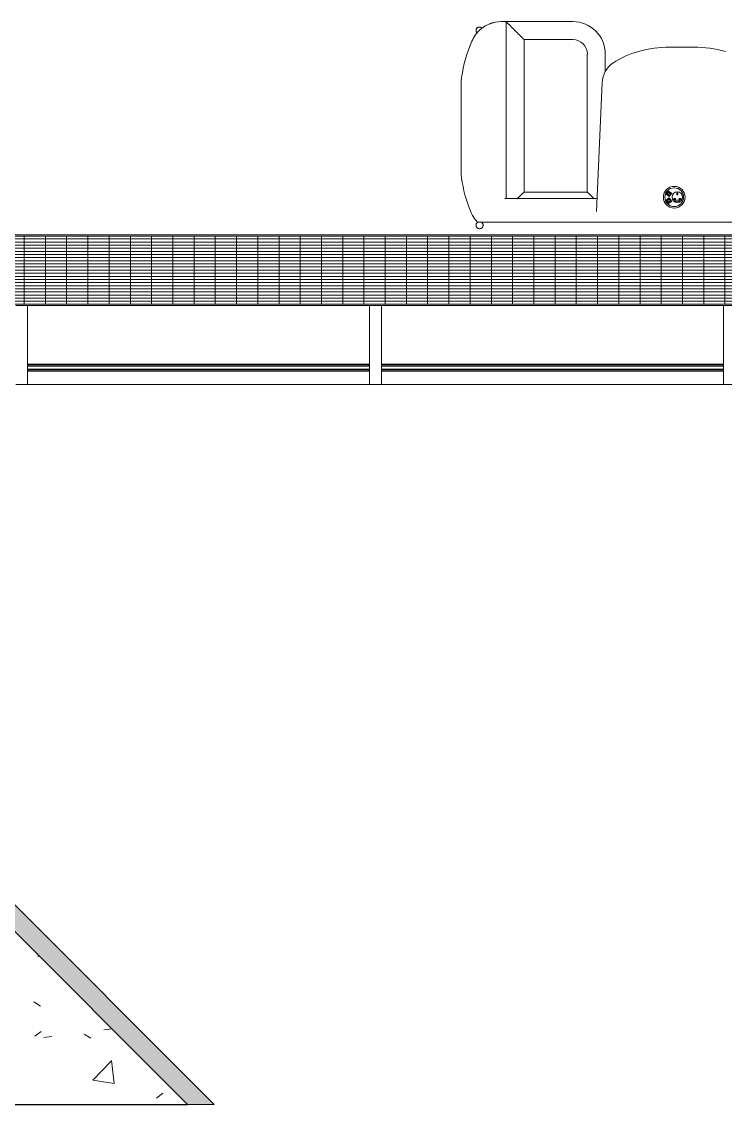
# Model space of a CAD drawing. Header units: millimetres. Extents: x 90978 to 295199, y -4084 to 97293.
# Drawn here: x 220051 to 223033, y 9023 to 13611 of the extents above; entities that cross this region are included whole.
import ezdxf

# ---------------------------------------------------------------- set-up
doc = ezdxf.new("R2010")
doc.units = ezdxf.units.MM
doc.header["$MEASUREMENT"] = 0
for name, color, linetype, lineweight in [('CSM-STL-XX-ZZ-M3-A-XXXX-00001_detached _19_04_21__rvt-1-Level 0$0$A-GENM', 7, 'CONTINUOUS', 9), ('CSM-STL-XX-ZZ-M3-A-XXXX-00001_detached _19_04_21__rvt-1-Level 0$0$A-GLAZ-CURT', 7, 'CONTINUOUS', 9), ('CSM-STL-XX-ZZ-M3-A-XXXX-00001_detached _19_04_21__rvt-1-Level 0$0$A-GLAZ-CWMG', 7, 'CONTINUOUS', 9), ('G-IMPT', 8, 'CONTINUOUS', 9), ('I-FURN', 8, 'CONTINUOUS', 9)]:
    doc.layers.add(name, color=color, linetype=linetype, lineweight=lineweight)

msp = doc.modelspace()

# ---------------------------------------------------------------- hatches: boundary and pattern name
at = {"layer": 'CSM-STL-XX-ZZ-M3-A-XXXX-00001_detached _19_04_21__rvt-1-Level 0$0$A-GENM'}
h = msp.add_hatch(dxfattribs=at)
h.set_pattern_fill('FP_27', color=256, style=0, pattern_type=2)
h.set_pattern_definition([(0, (214391.582, 12558.142), (0, 13.2), []), (90, (214391.58, 12558.14), (-90, 6e-15), [])])
h.paths.add_polyline_path([(230776.3, 12414.2), (230776.3, 12702.1), (198006.8, 12702.1), (198006.8, 12414.2), (229572.6, 12414.2)], flags=0)
h = msp.add_hatch(dxfattribs=at)
h.set_pattern_fill('FP_47', color=256, style=0, pattern_type=2)
h.set_pattern_definition([(315.078, (194875.339, 34886.7482), (287.56284105, -281.46649804), [33.505, -271.087, -1929.081]), (315.078, (194875.339, 34886.7482), (287.56284105, -281.46649804), [-304.592, 33.505, -271.087, -1624.489]), (315.078, (194875.339, 34886.7482), (287.56284105, -281.46649804), [-609.183, 33.505, -575.678, -1015.306]), (315.078, (194875.339, 34886.7482), (287.56284105, -281.46649804), [-1218.367, 33.505, -271.087, -710.714]), (315.078, (194875.339, 34886.7482), (287.56284105, -281.46649804), [-1522.959, 33.505, -169.556, -507.653]), (315.078, (194875.339, 34886.7482), (287.56284105, -281.46649804), [-1726.02, 33.505, -474.148]), (131.626, (194983.176, 34781.863), (-206.0416056, 221.2299609), [17.857, -144.482, -1028.152]), (131.626, (194983.176, 34781.863), (-206.0416056, 221.2299609), [-162.34, 17.857, -144.482, -865.813]), (131.626, (194983.176, 34781.863), (-206.0416056, 221.2299609), [-324.68, 17.857, -306.822, -541.133]), (131.626, (194983.176, 34781.863), (-206.0416056, 221.2299609), [-649.359, 17.857, -144.482, -378.793]), (131.626, (194983.176, 34781.863), (-206.0416056, 221.2299609), [-811.699, 17.857, -90.369, -270.566]), (131.626, (194983.176, 34781.863), (-206.0416056, 221.2299609), [-919.926, 17.857, -252.709]), (139.002, (195019.122, 34756.644), (-81.5231282, 60.2330466), [15.717, -127.164, -904.915]), (139.002, (195019.122, 34756.644), (-81.5231282, 60.2330466), [-142.881, 15.717, -127.164, -762.034]), (139.002, (195019.122, 34756.644), (-81.5231282, 60.2330466), [-285.763, 15.717, -270.046, -476.271]), (139.002, (195019.122, 34756.644), (-81.5231282, 60.2330466), [-571.525, 15.717, -127.164, -333.39]), (139.002, (195019.122, 34756.644), (-81.5231282, 60.2330466), [-714.407, 15.717, -79.537, -238.136]), (139.002, (195019.122, 34756.644), (-81.5231282, 60.2330466), [-809.661, 15.717, -222.419])])
h.paths.add_polyline_path([(220754.4, 9023.1), (220866.9, 9023.1), (219634.4, 10255.6), (219634.4, 10143), (220704.3, 9073.1)], flags=0)
h = msp.add_hatch(dxfattribs=at)
h.set_pattern_fill('FP_28', color=256, style=0, pattern_type=2)
h.set_pattern_definition([(50, (147271.8, -12716.8), (728.7365, -63.756), [76.2, -838.2]), (355, (147271.8, -12716.8), (-140.9716, 764.2276), [60.96, -670.56]), (100.451, (147332.5, -12722.1), (587.77, 700.467), [64.76, -712.36]), (46.184, (147271.8, -12513.6), (1084.316, -168.171), [114.3, -1257.3]), (96.636, (147362.1, -12527.6), (949.61, 989.71), [97.14, -1068.54]), (351.184, (147271.8, -12513.6), (949.62, 989.701), [91.44, -1005.84]), (21, (147373.4, -12564.4), (606.458, -409.0606), [76.2, -838.2]), (326, (147373.4, -12564.4), (247.208, 736.753), [60.96, -670.56]), (71.451, (147423.9, -12598.5), (853.668, 327.6855), [64.76, -712.36]), (37.5, (147271.8, -12716.8), (12.3547, 338.2201), [33.528, -628.904, 33.528, -647.192, -673.1]), (37.5, (147271.8, -12716.8), (12.3547, 338.2201), [-1343.152, 33.528, -639.572]), (7.5, (147271.8, -12716.8), (267.2789, 400.7221), [33.528, -354.584, 33.528, -613.664, -256.54]), (7.5, (147271.8, -12716.8), (267.2789, 400.7221), [-1035.304, 33.528, -223.012]), (327.5, (147045.22, -12716.8), (542.3633, -22.9153), [33.528, -220.472, 33.528, -758.952, -1051.56]), (327.5, (147045.22, -12716.8), (542.3633, -22.9153), [-1046.48, 33.528, -1018.032]), (317.5, (146943.6, -12716.8), (592.517, 101.707), [33.528, -296.672, 33.528, -492.76, -746.76]), (317.5, (146943.6, -12716.8), (592.517, 101.707), [-856.488, 33.528, -713.232])])
h.paths.add_polyline_path([(220754.4, 9023.1), (219634.4, 10143), (218514.6, 9023.2), (220704.3, 9023.1)], flags=0)
at = {"layer": 'CSM-STL-XX-ZZ-M3-A-XXXX-00001_detached _19_04_21__rvt-1-Level 0$0$A-GLAZ-CURT'}
h = msp.add_hatch(color=256, dxfattribs=at)
h.paths.add_polyline_path([(221525.8, 12152.7), (221525.8, 12158.7), (220075.8, 12158.7), (220075.8, 12152.7), (220758.5, 12152.7)], flags=0)
h.paths.add_polyline_path([(221525.8, 12130.7), (221525.8, 12136.7), (220075.8, 12136.7), (220075.8, 12130.7), (220758.5, 12130.7)], flags=0)
h = msp.add_hatch(color=256, dxfattribs=at)
h.paths.add_polyline_path([(223025.8, 12152.7), (223025.8, 12158.7), (221575.8, 12158.7), (221575.8, 12152.7), (222258.5, 12152.7)], flags=0)
h.paths.add_polyline_path([(223025.8, 12130.7), (223025.8, 12136.7), (221575.8, 12136.7), (221575.8, 12130.7), (222258.5, 12130.7)], flags=0)

# ---------------------------------------------------------------- linework, layer by layer
at = {"layer": 'CSM-STL-XX-ZZ-M3-A-XXXX-00001_detached _19_04_21__rvt-1-Level 0$0$A-GENM'}
for p, q in [((198000.8, 12708.1), (230782.3, 12708.1)), ((230776.3, 12702.1), (198006.8, 12702.1)), ((198006.8, 12414.2), (230776.3, 12414.2)), ((219634.4, 10255.6), (220866.9, 9023.1)), ((220754.4, 9023.1), (220866.9, 9023.1))]:
    msp.add_line(p, q, dxfattribs=at)
at = {"layer": 'CSM-STL-XX-ZZ-M3-A-XXXX-00001_detached _19_04_21__rvt-1-Level 0$0$A-GENM', "lineweight": 30}
msp.add_line((220754.4, 9023.1), (219634.4, 10143), dxfattribs=at)
at = {"layer": 'CSM-STL-XX-ZZ-M3-A-XXXX-00001_detached _19_04_21__rvt-1-Level 0$0$A-GENM', "lineweight": 30, "flags": 128}
msp.add_lwpolyline([(218514.6, 9023.2), (218763.5, 9023.2), (219012.4, 9023.2), (219261.2, 9023.2), (219510.1, 9023.1), (219758.9, 9023.1), (220007.8, 9023.1), (220256.7, 9023.1), (220505.5, 9023.1), (220754.4, 9023.1)], dxfattribs=at)
at = {"layer": 'CSM-STL-XX-ZZ-M3-A-XXXX-00001_detached _19_04_21__rvt-1-Level 0$0$A-GLAZ-CURT', "lineweight": 30}
for p, q in [((221525.8, 12158.7), (220075.8, 12158.7)), ((220075.8, 12158.7), (220075.8, 12152.7)), ((221525.8, 12152.7), (221525.8, 12158.7)), ((223025.8, 12158.7), (221575.8, 12158.7)), ((221575.8, 12158.7), (221575.8, 12152.7)), ((223025.8, 12152.7), (223025.8, 12158.7)), ((220075.8, 12152.7), (221525.8, 12152.7)), ((221525.8, 12136.7), (220075.8, 12136.7)), ((220075.8, 12136.7), (220075.8, 12130.7)), ((220075.8, 12130.7), (221525.8, 12130.7)), ((221525.8, 12130.7), (221525.8, 12136.7)), ((221575.8, 12152.7), (223025.8, 12152.7)), ((223025.8, 12136.7), (221575.8, 12136.7)), ((221575.8, 12136.7), (221575.8, 12130.7)), ((221575.8, 12130.7), (223025.8, 12130.7)), ((223025.8, 12130.7), (223025.8, 12136.7))]:
    msp.add_line(p, q, dxfattribs=at)
at = {"layer": 'CSM-STL-XX-ZZ-M3-A-XXXX-00001_detached _19_04_21__rvt-1-Level 0$0$A-GLAZ-CWMG', "lineweight": 20, "extrusion": (0, 0, -1)}
for p, q in [((220075.8, 12408.2), (220025.8, 12408.2)), ((220075.8, 12073.2), (220075.8, 12408.2)), ((221575.8, 12408.2), (221525.8, 12408.2)), ((221525.8, 12408.2), (221525.8, 12073.2)), ((221575.8, 12073.2), (221575.8, 12408.2)), ((223075.8, 12408.2), (223025.8, 12408.2)), ((223025.8, 12408.2), (223025.8, 12073.2)), ((220025.8, 12073.2), (220075.8, 12073.2)), ((221525.8, 12073.2), (221575.8, 12073.2)), ((223025.8, 12073.2), (223075.8, 12073.2))]:
    msp.add_line(p, q, dxfattribs=at)
at = {"layer": 'CSM-STL-XX-ZZ-M3-A-XXXX-00001_detached _19_04_21__rvt-1-Level 0$0$A-GLAZ-CWMG'}
for p, q in [((221525.8, 12408.2), (220075.8, 12408.2)), ((223025.8, 12408.2), (221575.8, 12408.2)), ((221525.8, 12073.2), (220075.8, 12073.2)), ((223025.8, 12073.2), (221575.8, 12073.2))]:
    msp.add_line(p, q, dxfattribs=at)
at = {"layer": 'G-IMPT'}
for p, q in [((222792.7, 12893.4), (222782.6, 12880.3)), ((222805.8, 12883.4), (222792.7, 12893.4)), ((222792.7, 12893.4), (222792.8, 12892)), ((222784, 12880.5), (222782.6, 12880.3)), ((222782.6, 12880.3), (222795.7, 12870.2)), ((222795.7, 12864), (222782.6, 12854)), ((222782.6, 12854), (222784, 12853.8)), ((222782.6, 12854), (222792.7, 12840.8)), ((222792.8, 12892), (222784, 12880.5)), ((222784, 12880.5), (222795.5, 12871.6)), ((222795.5, 12862.6), (222784, 12853.8)), ((222784, 12853.8), (222792.8, 12842.2)), ((222786.2, 12882.4), (222789, 12886.1)), ((222789, 12848.1), (222786.2, 12851.8)), ((222787, 12883.2), (222790.7, 12887.9)), ((222797.3, 12875.3), (222787, 12883.2)), ((222787, 12851.1), (222797.3, 12859)), ((222790.7, 12846.3), (222787, 12851.1)), ((222790.7, 12887.9), (222801, 12880)), ((222801, 12854.2), (222790.7, 12846.3)), ((222792.7, 12840.8), (222805.8, 12850.9)), ((222804.4, 12883.2), (222792.8, 12892)), ((222792.8, 12842.2), (222804.4, 12851.1)), ((222804.4, 12883.2), (222795.5, 12871.6)), ((222795.5, 12871.6), (222795.7, 12870.2)), ((222795.7, 12864), (222795.5, 12862.6)), ((222795.5, 12862.6), (222804.4, 12851.1)), ((222795.7, 12870.2), (222805.8, 12883.4)), ((222805.8, 12850.9), (222795.7, 12864)), ((222799.5, 12877.6), (222796.9, 12874.3)), ((222796.9, 12859.9), (222799.5, 12856.6)), ((222801, 12880), (222797.3, 12875.3)), ((222797.3, 12859), (222801, 12854.2)), ((222805.8, 12883.4), (222804.4, 12883.2)), ((222804.4, 12851.1), (222805.8, 12850.9)), ((222815.3, 12862), (222822.3, 12862)), ((222815.3, 12857.5), (222815.3, 12862)), ((222815.3, 12862), (222815.4, 12861.9)), ((222815.4, 12857.6), (222815.3, 12857.5)), ((222822.3, 12857.5), (222815.3, 12857.5)), ((222815.4, 12861.9), (222822.2, 12861.9)), ((222815.4, 12857.6), (222815.4, 12861.9)), ((222815.4, 12861.9), (222822.2, 12861.9)), ((222815.4, 12857.6), (222815.4, 12861.9)), ((222822.2, 12857.6), (222815.4, 12857.6)), ((222822.2, 12857.6), (222815.4, 12857.6)), ((222819.5, 12854.5), (222840.2, 12854.5)), ((222819.5, 12849.1), (222819.5, 12854.5)), ((222819.5, 12854.5), (222819.7, 12854.3)), ((222819.7, 12849.3), (222819.5, 12849.1)), ((222819.7, 12854.3), (222840, 12854.3)), ((222819.7, 12849.3), (222819.7, 12854.3)), ((222822.3, 12862), (222822.2, 12861.9)), ((222822.2, 12861.9), (222822.2, 12857.6)), ((222822.2, 12861.9), (222822.2, 12857.6)), ((222822.3, 12857.5), (222822.2, 12857.6)), ((222822.3, 12862), (222822.3, 12857.5)), ((222827.6, 12885.4), (222832.1, 12885.4)), ((222827.6, 12876.9), (222827.6, 12885.4)), ((222827.6, 12885.4), (222827.7, 12885.2)), ((222827.7, 12877), (222827.6, 12876.9)), ((222832.1, 12876.9), (222827.6, 12876.9)), ((222827.7, 12885.2), (222832, 12885.2)), ((222827.7, 12877), (222827.7, 12885.2)), ((222827.7, 12885.2), (222832, 12885.2)), ((222827.7, 12877), (222827.7, 12885.2)), ((222832, 12877), (222827.7, 12877)), ((222832, 12877), (222827.7, 12877)), ((222832.1, 12885.4), (222832, 12885.2)), ((222832, 12885.2), (222832, 12877)), ((222832, 12885.2), (222832, 12877)), ((222832.1, 12876.9), (222832, 12877)), ((222832.1, 12885.4), (222832.1, 12876.9)), ((222837.4, 12862), (222844.4, 12862)), ((222837.4, 12857.5), (222837.4, 12862)), ((222837.4, 12862), (222837.5, 12861.9)), ((222837.5, 12857.6), (222837.4, 12857.5)), ((222844.4, 12857.5), (222837.4, 12857.5)), ((222837.5, 12861.9), (222844.3, 12861.9)), ((222837.5, 12857.6), (222837.5, 12861.9)), ((222837.5, 12861.9), (222844.3, 12861.9)), ((222837.5, 12857.6), (222837.5, 12861.9)), ((222844.3, 12857.6), (222837.5, 12857.6)), ((222844.3, 12857.6), (222837.5, 12857.6)), ((222840, 12854.3), (222840.2, 12854.5)), ((222840, 12854.3), (222840, 12849.3)), ((222840, 12849.3), (222840.2, 12849.1)), ((222840.2, 12854.5), (222840.2, 12849.1)), ((222844.4, 12862), (222844.3, 12861.9)), ((222844.3, 12861.9), (222844.3, 12857.6)), ((222844.3, 12861.9), (222844.3, 12857.6)), ((222844.4, 12857.5), (222844.3, 12857.6)), ((222844.4, 12862), (222844.4, 12857.5)), ((222792.8, 12842.2), (222792.7, 12840.8))]:
    msp.add_line(p, q, dxfattribs=at)
for centre, radius, start, end in [((222816.6, 12867.1), 46, 0, 180), ((222816.6, 12867.1), 39.6, 0, 180), ((222816.6, 12867.1), 46, 180, 0), ((222816.6, 12867.1), 39.6, 180, 0), ((222829.9, 12867.2), 22.7, 0, 180), ((222829.9, 12867.2), 22.7, 180, 0), ((222829.9, 12867.2), 22.4, 0, 180), ((222829.9, 12867.2), 22.4, 180, 0), ((222829.8, 12892.9), 45, 256.686, 283.314), ((222829.8, 12892.9), 44.8, 256.8963, 283.1037)]:
    msp.add_arc(centre, radius, start, end, dxfattribs=at)
at = {"layer": 'I-FURN'}
for p, q in [((221978.7, 13580.9), (221978.4, 13580.3)), ((221979.1, 13581.4), (221978.7, 13580.9)), ((221979.4, 13581.9), (221979.1, 13581.4)), ((221979.8, 13582.3), (221979.4, 13581.9)), ((221980.1, 13582.8), (221979.8, 13582.3)), ((221980.5, 13583.3), (221980.1, 13582.8)), ((221980.9, 13583.7), (221980.5, 13583.3)), ((221981.4, 13584.1), (221980.9, 13583.7)), ((221981.8, 13584.5), (221981.4, 13584.1)), ((221982.3, 13584.9), (221981.8, 13584.5)), ((221982.8, 13585.3), (221982.3, 13584.9)), ((221983.3, 13585.6), (221982.8, 13585.3)), ((221983.8, 13585.9), (221983.3, 13585.6)), ((221984.3, 13586.2), (221983.8, 13585.9)), ((221984.8, 13586.5), (221984.3, 13586.2)), ((221985.4, 13586.8), (221984.8, 13586.5)), ((221985.9, 13587), (221985.4, 13586.8)), ((221986.5, 13587.2), (221985.9, 13587)), ((221987, 13587.4), (221986.5, 13587.2)), ((221987.6, 13587.6), (221987, 13587.4)), ((221988.2, 13587.7), (221987.6, 13587.6)), ((221988.8, 13587.9), (221988.2, 13587.7)), ((221989.4, 13588), (221988.8, 13587.9)), ((221990, 13588), (221989.4, 13588)), ((221990.6, 13588.1), (221990, 13588)), ((221991.2, 13588.1), (221990.6, 13588.1)), ((221991.8, 13588.1), (221991.2, 13588.1)), ((221992.4, 13588.1), (221991.8, 13588.1)), ((221993, 13588.1), (221992.4, 13588.1)), ((221993.5, 13588), (221993, 13588.1)), ((221994.1, 13587.9), (221993.5, 13588)), ((221994.7, 13587.8), (221994.1, 13587.9)), ((221995.3, 13587.7), (221994.7, 13587.8)), ((221995.9, 13587.5), (221995.3, 13587.7)), ((221996.5, 13587.3), (221995.9, 13587.5)), ((221997, 13587.1), (221996.5, 13587.3)), ((221997.6, 13586.9), (221997, 13587.1)), ((221998.1, 13586.6), (221997.6, 13586.9)), ((221998.7, 13586.4), (221998.1, 13586.6)), ((221999.2, 13586.1), (221998.7, 13586.4)), ((221999.7, 13585.7), (221999.2, 13586.1)), ((222000.2, 13585.4), (221999.7, 13585.7)), ((222000.7, 13585.1), (222000.2, 13585.4)), ((222001.2, 13584.7), (222000.7, 13585.1)), ((222001.6, 13584.3), (222001.2, 13584.7)), ((222002, 13583.9), (222001.6, 13584.3)), ((222002.5, 13583.5), (222002, 13583.9)), ((222070.4, 13610.4), (222057.3, 13608.4)), ((222083.7, 13611), (222070.4, 13610.4)), ((222083.7, 13611), (222104.2, 13611)), ((222104.2, 13611), (222104.2, 12859.7)), ((222104.2, 13611), (222387, 13611)), ((221976.7, 13574.6), (221976.6, 13574)), ((221976.6, 13574), (221976.6, 13573.4)), ((221976.6, 13573.4), (221976.6, 13573.1)), ((221976.6, 13573.1), (221976.6, 13572.5)), ((221976.6, 13572.5), (221976.6, 13571.9)), ((221976.6, 13571.9), (221976.7, 13571.3)), ((221976.8, 13575.8), (221976.7, 13575.2)), ((221976.7, 13575.2), (221976.7, 13574.6)), ((221976.7, 13571.3), (221976.8, 13570.7)), ((221977, 13576.4), (221976.8, 13575.8)), ((221976.8, 13570.7), (221976.9, 13570.1)), ((221976.9, 13570.1), (221977, 13569.6)), ((221977.1, 13577), (221977, 13576.4)), ((221977, 13569.6), (221977.2, 13569)), ((221977.3, 13577.6), (221977.1, 13577)), ((221977.2, 13569), (221977.4, 13568.4)), ((221977.5, 13578.1), (221977.3, 13577.6)), ((221977.4, 13568.4), (221977.6, 13567.8)), ((221977.7, 13578.7), (221977.5, 13578.1)), ((221977.6, 13567.8), (221977.8, 13567.3)), ((221977.9, 13579.3), (221977.7, 13578.7)), ((221977.8, 13567.3), (221978, 13566.7)), ((221978.2, 13579.8), (221977.9, 13579.3)), ((221978, 13566.7), (221978.3, 13566.2)), ((221978.4, 13580.3), (221978.2, 13579.8)), ((221978.3, 13566.2), (221978.6, 13565.7)), ((221978.6, 13565.7), (221978.9, 13565.2)), ((221978.9, 13565.2), (221979.2, 13564.7)), ((221979.2, 13564.7), (221979.6, 13564.2)), ((221979.6, 13564.2), (221979.9, 13563.7)), ((221979.9, 13563.7), (221980.3, 13563.2)), ((221980.3, 13563.2), (221980.7, 13562.8)), ((222387, 13535.1), (222180.1, 13535.1)), ((222180.1, 13535.1), (222180.1, 12889.1)), ((222900.1, 13502.7), (222798.3, 13502.7)), ((222448.3, 12889.1), (222448.3, 13473.8)), ((222524.2, 13473.8), (222524.2, 13399.1)), ((221914.2, 13364.3), (221914.2, 12957.8)), ((222511.2, 13352.8), (222487.4, 12806.8)), ((222489.7, 12861), (222098.3, 12861)), ((222180.1, 12889.1), (222448.3, 12889.1)), ((221977.9, 12754.7), (221977.7, 12754.1)), ((221978.2, 12755.2), (221977.9, 12754.7)), ((221978.4, 12755.7), (221978.2, 12755.2)), ((221978.7, 12756.2), (221978.4, 12755.7)), ((221979.1, 12756.8), (221978.7, 12756.2)), ((221979.4, 12757.2), (221979.1, 12756.8)), ((221979.8, 12757.7), (221979.4, 12757.2)), ((221980.1, 12758.2), (221979.8, 12757.7)), ((221980.5, 12758.6), (221980.1, 12758.2)), ((221980.9, 12759.1), (221980.5, 12758.6)), ((221981.4, 12759.5), (221980.9, 12759.1)), ((221981.8, 12759.9), (221981.4, 12759.5)), ((221982.3, 12760.3), (221981.8, 12759.9)), ((221982.8, 12760.6), (221982.3, 12760.3)), ((221983.3, 12761), (221982.8, 12760.6)), ((223709.2, 12761), (221983.6, 12761)), ((222000.2, 12760.8), (221999.7, 12761.1)), ((222000.7, 12760.4), (222000.2, 12760.8)), ((222001.2, 12760.1), (222000.7, 12760.4)), ((222001.6, 12759.7), (222001.2, 12760.1)), ((222002, 12759.3), (222001.6, 12759.7)), ((222002.5, 12758.8), (222002, 12759.3)), ((222002.9, 12758.4), (222002.5, 12758.8)), ((222003.3, 12757.9), (222002.9, 12758.4)), ((222003.6, 12757.5), (222003.3, 12757.9)), ((222004, 12757), (222003.6, 12757.5)), ((222004.3, 12756.5), (222004, 12757)), ((222004.6, 12756), (222004.3, 12756.5)), ((222004.9, 12755.4), (222004.6, 12756)), ((222005.2, 12754.9), (222004.9, 12755.4)), ((222005.4, 12754.4), (222005.2, 12754.9)), ((221976.7, 12750), (221976.6, 12749.4)), ((221976.6, 12749.4), (221976.6, 12748.8)), ((221976.6, 12748.8), (221976.6, 12748.5)), ((221976.6, 12748.5), (221976.6, 12747.9)), ((221976.6, 12747.9), (221976.6, 12747.3)), ((221976.6, 12747.3), (221976.7, 12746.7)), ((221976.8, 12751.2), (221976.7, 12750.6)), ((221976.7, 12750.6), (221976.7, 12750)), ((221976.7, 12746.7), (221976.8, 12746.1)), ((221977, 12751.8), (221976.8, 12751.2)), ((221976.8, 12746.1), (221976.9, 12745.5)), ((221976.9, 12745.5), (221977, 12744.9)), ((221977.1, 12752.4), (221977, 12751.8)), ((221977, 12744.9), (221977.2, 12744.4)), ((221977.3, 12753), (221977.1, 12752.4)), ((221977.2, 12744.4), (221977.4, 12743.8)), ((221977.5, 12753.5), (221977.3, 12753)), ((221977.4, 12743.8), (221977.6, 12743.2)), ((221977.7, 12754.1), (221977.5, 12753.5)), ((221977.6, 12743.2), (221977.8, 12742.7)), ((221977.8, 12742.7), (221978, 12742.1)), ((221978, 12742.1), (221978.3, 12741.6)), ((221978.3, 12741.6), (221978.6, 12741.1)), ((221978.6, 12741.1), (221978.9, 12740.5)), ((221978.9, 12740.5), (221979.2, 12740)), ((221979.2, 12740), (221979.6, 12739.6)), ((221979.6, 12739.6), (221979.9, 12739.1)), ((221979.9, 12739.1), (221980.3, 12738.6)), ((221980.3, 12738.6), (221980.7, 12738.2)), ((221980.7, 12738.2), (221981.1, 12737.8)), ((221981.1, 12737.8), (221981.6, 12737.3)), ((221981.6, 12737.3), (221982, 12737)), ((221982, 12737), (221982.5, 12736.6)), ((221982.5, 12736.6), (221983, 12736.2)), ((221983, 12736.2), (221983.5, 12735.9)), ((221983.5, 12735.9), (221984, 12735.6)), ((221984, 12735.6), (221984.5, 12735.3)), ((221984.5, 12735.3), (221985.1, 12735)), ((221985.1, 12735), (221985.6, 12734.8)), ((221985.6, 12734.8), (221986.2, 12734.5)), ((221986.2, 12734.5), (221986.7, 12734.3)), ((221986.7, 12734.3), (221987.3, 12734.1)), ((221987.3, 12734.1), (221987.9, 12734)), ((221987.9, 12734), (221988.5, 12733.8)), ((221988.5, 12733.8), (221989, 12733.7)), ((221989, 12733.7), (221989.6, 12733.6)), ((221989.6, 12733.6), (221990.2, 12733.6)), ((221990.2, 12733.6), (221990.8, 12733.5)), ((221990.8, 12733.5), (221991.4, 12733.5)), ((221991.4, 12733.5), (221992, 12733.5)), ((221992, 12733.5), (221992.6, 12733.6)), ((221992.6, 12733.6), (221993.2, 12733.6)), ((221993.2, 12733.6), (221993.8, 12733.7)), ((221993.8, 12733.7), (221994.4, 12733.8)), ((221994.4, 12733.8), (221995, 12733.9)), ((221995, 12733.9), (221995.6, 12734.1)), ((221995.6, 12734.1), (221996.2, 12734.2)), ((221996.2, 12734.2), (221996.7, 12734.4)), ((221996.7, 12734.4), (221997.3, 12734.6)), ((221997.3, 12734.6), (221997.8, 12734.9)), ((221997.8, 12734.9), (221998.4, 12735.1)), ((221998.4, 12735.1), (221998.9, 12735.4)), ((221998.9, 12735.4), (221999.4, 12735.7)), ((221999.4, 12735.7), (221999.9, 12736)), ((221999.9, 12736), (222000.4, 12736.4)), ((222000.4, 12736.4), (222000.9, 12736.7)), ((222000.9, 12736.7), (222001.4, 12737.1)), ((222001.4, 12737.1), (222001.8, 12737.5)), ((222001.8, 12737.5), (222002.2, 12737.9)), ((222002.2, 12737.9), (222002.7, 12738.4)), ((222002.7, 12738.4), (222003.1, 12738.8)), ((222003.1, 12738.8), (222003.4, 12739.3)), ((222003.4, 12739.3), (222003.8, 12739.8)), ((222003.8, 12739.8), (222004.1, 12740.3)), ((222004.1, 12740.3), (222004.4, 12740.8)), ((222004.4, 12740.8), (222004.7, 12741.3)), ((222004.7, 12741.3), (222005, 12741.8)), ((222005, 12741.8), (222005.3, 12742.4)), ((222005.3, 12742.4), (222005.5, 12742.9)), ((222005.6, 12753.8), (222005.4, 12754.4)), ((222005.5, 12742.9), (222005.7, 12743.5)), ((222005.8, 12753.2), (222005.6, 12753.8)), ((222005.7, 12743.5), (222005.9, 12744.1)), ((222006, 12752.7), (222005.8, 12753.2)), ((222005.9, 12744.1), (222006.1, 12744.6)), ((222006.2, 12752.1), (222006, 12752.7)), ((222006.1, 12744.6), (222006.2, 12745.2)), ((222006.3, 12751.5), (222006.2, 12752.1)), ((222006.2, 12745.2), (222006.3, 12745.8)), ((222006.4, 12750.9), (222006.3, 12751.5)), ((222006.3, 12745.8), (222006.4, 12746.4)), ((222006.5, 12750.3), (222006.4, 12750.9)), ((222006.4, 12746.4), (222006.5, 12747)), ((222006.5, 12749.7), (222006.5, 12750.3)), ((222006.6, 12749.1), (222006.5, 12749.7)), ((222006.5, 12747), (222006.6, 12747.6)), ((222006.6, 12748.5), (222006.6, 12749.1)), ((222006.6, 12748.2), (222006.6, 12748.5)), ((222006.6, 12747.6), (222006.6, 12748.2))]:
    msp.add_line(p, q, dxfattribs=at)
for centre, radius, start, end in [((221991.6, 13573.2), 15, 45, 180), ((221991.6, 13573.1), 15, 135, 180), ((222387, 13473.8), 137.3, 0, 90), ((221991.6, 13573.2), 15, 180, 223.1278), ((221991.6, 13573.1), 15, 180, 222.7788), ((222387, 13473.8), 61.4, 0, 90), ((222475.5, 13298.7), 565, 155.9594, 172.293), ((222798.3, 12989.3), 513.5, 90, 105.0355), ((222900.1, 12989.3), 513.5, 74.9645, 90), ((222756.7, 13144.2), 353, 105.0355, 124.4526), ((222616.7, 13348.2), 105.6, 124.4526, 177.5001), ((223492.9, 13161), 1591.7, 172.293, 172.6632), ((223492.9, 13161), 1591.7, 187.3368, 187.707), ((222475.5, 13023.3), 565, 187.707, 202.2498), ((222099.1, 12869.3), 158.3, 202.2498, 208.1526), ((221991.6, 12748.5), 15, 122.3647, 180), ((221991.6, 12748.5), 15, 135, 180), ((221991.6, 12748.5), 15, 0, 56.9714), ((221991.6, 12748.5), 15, 0, 45), ((221991.6, 12748.5), 15, 180, 225), ((221991.6, 12748.5), 15, 180, 0), ((221991.6, 12748.5), 15, 315, 0)]:
    msp.add_arc(centre, radius, start, end, dxfattribs=at)
msp.add_open_spline([(222057.3, 13608.4), (222056.2, 13608.2), (222053, 13607.5), (222047, 13606), (222041, 13604.1), (222034.4, 13601.8), (222025.1, 13597.9), (222012.9, 13591.3), (222000.4, 13582.6), (221988.4, 13572.1), (221977.5, 13559.9), (221968.1, 13546.4), (221963, 13536.7), (221960.7, 13531.7)], degree=3, knots=[0, 0, 0, 0, 0.1, 0.2, 0.25, 0.3, 0.4, 0.5, 0.6, 0.7, 0.8, 0.9, 1, 1, 1, 1], dxfattribs=at)
for points in [[(222180.1, 13535.1), (222167, 13548.4), (222140.9, 13574.3), (222116.1, 13599), (222104.2, 13611)], [(221960.7, 13531.7), (221960.5, 13531.2), (221960.1, 13530.3), (221959.7, 13529.4), (221959.5, 13528.9)], [(222180.1, 12889.1), (222170.2, 12879.3), (222160.4, 12869.5), (222150.8, 12859.8)], [(222477.6, 12859.8), (222468, 12869.4), (222458.2, 12879.1), (222448.3, 12889.1)], [(221959.5, 12794.6), (221962.8, 12788.5), (221970.1, 12776.7), (221978.9, 12766.1), (221983.6, 12761)]]:
    msp.add_open_spline(points, degree=3, dxfattribs=at)

doc.saveas('drawing.dxf')
